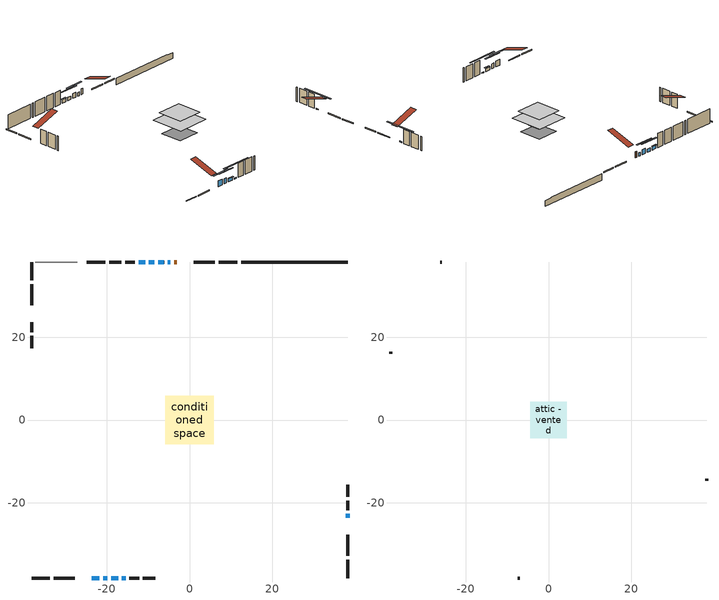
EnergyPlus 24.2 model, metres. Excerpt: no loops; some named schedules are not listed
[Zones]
conditioned space
 floor othersidecoefficients (Floor1 construction): -2.15,-2.15 -2.15,2.15 2.15,2.15 2.15,-2.15 z0.23
 floor adiabatic (AdiabaticFloorConstruction): -5.82,-5.82 -5.82,5.82 5.82,5.82 5.82,-5.82 z2.67
 floor foundation (Slab1 construction): -3.86,-3.86 -3.86,3.86 3.86,3.86 3.86,-3.86 z-2.03
 wall outside (RimJoist1 construction): 11.55,38.23 7.09,38.23 / -38.23,-38.23 -33.78,-38.23 / -38.23,38.23 -38.23,33.78 / 38.23,-38.23 38.23,-33.78 z0.23:0.53
 wall outside (RimJoist2 construction): 6.16,38.23 1.07,38.23 / -32.85,-38.23 -27.76,-38.23 / -38.23,32.85 -38.23,27.76 / 38.23,-32.85 38.23,-27.76 z0.23:0.53
 wall outside (AdiabaticWallConstruction 1): -3.08,38.23 -3.7,38.23 z0.23:2.26
 wall outside (AdiabaticWallConstruction): -4.63,38.23 -5.24,38.23 z0.23:1.45; -6.17,38.23 -7.54,38.23 / -20.92,-38.23 -19.87,-38.23 z0.23:1.93; -23.61,-38.23 -21.85,-38.23 z0.23:2.24; -8.47,38.23 -9.82,38.23 / -10.75,38.23 -12.31,38.23 z0.23:1.4; -18.94,-38.23 -17.26,-38.23 z0.23:1.3; 38.23,-23.61 38.23,-22.74 / -16.34,-38.23 -15.47,-38.23 z0.23:0.55
 wall outside (Wall1 construction): -13.24,38.23 -15.57,38.23 / -14.54,-38.23 -12.22,-38.23 / -38.23,23.61 -38.23,21.28 / 38.23,-21.81 38.23,-19.49 z0.23:5.11
 wall outside (Wall2 construction): -16.5,38.23 -19.44,38.23 / -11.29,-38.23 -8.35,-38.23 / -38.23,20.35 -38.23,17.41 / 38.23,-18.56 38.23,-15.62 z0.23:5.11
 wall foundation (FoundationWall1 construction): 12.48,38.23,-2.03 12.48,38.23,0.23 35.66,38.23,0.23 35.66,38.23,0.02 38.23,38.23,0.02 38.23,38.23,-2.03
 wall othersidecoefficients (Wall3 construction): -20.37,38.23 -24.86,38.23 z0.23:5.11
 wall adiabatic (Wall5 construction): -27.17,38.23 -37.3,38.23 z0.23:5.11
 window (WindowConstruction 6): -4.63,38.23 -5.24,38.23 z0.23:1.45
 window (WindowConstruction): -6.17,38.23 -7.54,38.23 z0.23:1.93
 window (WindowConstruction 1): -23.61,-38.23 -21.85,-38.23 z0.23:2.24
 window (WindowConstruction 2): -20.92,-38.23 -19.87,-38.23 z0.23:1.93
 window (WindowConstruction 3): -8.47,38.23 -9.82,38.23 z0.23:1.4
 window (WindowConstruction 4): -10.75,38.23 -12.31,38.23 z0.23:1.4
 window (WindowConstruction 5): -18.94,-38.23 -17.26,-38.23 z0.23:1.3
 window (WindowConstruction 7): 38.23,-23.61 38.23,-22.74 z0.23:0.55
 window (WindowConstruction 8): -16.33,-38.23 -15.47,-38.23 z0.23:0.55
 door (Door): -3.08,38.23 -3.7,38.23 z0.23:2.26
 ceiling adiabatic (AdiabaticFloorConstruction): 5.82,-5.82 5.82,5.82 -5.82,5.82 -5.82,-5.82 z2.67
attic - vented
 floor to conditioned space (Floor2 construction Reversed): -4.47,-4.47 -4.47,4.47 4.47,4.47 4.47,-4.47 z5.11
 wall outside (Wall4 construction): -25.79,38.23 -26.24,38.23 / -7.42,-38.23 -6.97,-38.23 / -38.23,16.48 -38.23,16.03 / 38.23,-14.69 38.23,-14.24 z0.23:5.11
 roof outside (Roof1 construction): -2.15,38.23,5.11 -2.15,29.52,8.01 0.15,29.52,8.01 0.15,38.23,5.11; -24.53,-38.23,5.11 -24.53,-29.52,8.01 -26.83,-29.52,8.01 -26.83,-38.23,5.11; -38.23,24.53,5.11 -29.52,24.53,8.01 -29.52,26.83,8.01 -38.23,26.83,5.11; 38.23,-24.53,5.11 29.52,-24.53,8.01 29.52,-26.83,8.01 38.23,-26.83,5.11
shading: -10.18,38.23 -3.53,38.23 -3.53,38.64 -10.18,38.64 z4.57; -19.21,-38.23 -26.25,-38.23 -26.25,-38.64 -19.21,-38.64 z4.88; -17.23,-38.23 -23.56,-38.23 -23.56,-38.64 -17.23,-38.64 z4.57; -12.46,38.23 -5.83,38.23 -5.83,38.64 -12.46,38.64 z4.04; -12.51,38.23 -10.55,38.23 -10.55,38.64 -12.51,38.64 z1.6; -17.06,-38.23 -19.14,-38.23 -19.14,-38.64 -17.06,-38.64 z1.5; 38.23,-17.66 38.23,-28.69 38.64,-28.69 38.64,-17.66 z5.63; -10.39,-38.23 -21.42,-38.23 -21.42,-38.64 -10.39,-38.64 z5.63
[Building]
Building 1: Terrain=Suburbs
[Site:Location]
Montreal Intl AP_QC: Latitude {deg}=45.47; Longitude {deg}=-73.74; Time Zone {hr}=-5; Elevation {m}=36; Keep Site Location Information=Yes
[Site:GroundTemperature:Shallow]
2.07863, -0.316383, -0.508184, 0.628371, 5.19101, 9.73239, 13.6695, 16.1636, 16.3755, 14.347, 10.5102, 6.10817
[Site:WaterMainsTemperature]
Calculation Method=Schedule; Temperature Schedule=mains temperature schedule
[Material] Roughness=Rough; Thermal Absorptance=0.9
Name | Thickness {m} | Conductivity {W/m-K} | Density {kg/m3} | Specific Heat {J/kg-K} | Solar Absorptance | Visible Absorptance
asphalt or fiberglass shingles | 0.00635 | 0.162714 | 1121.4 | 1465.45 | 0.4 | 0.4
ceiling loosefill ins | 0.0846667 | 0.0480833 | 16.02 | 1046.75 | 0.7 | 0.7
ceiling stud and cavity | 0.1397 | 0.093558 | 65.682 | 1177.47 | 0.7 | 0.7
concrete 4.0 in. | 0.1016 | 1.803125 | 2242.8 | 837.4 | 0.7 | 0.7
concrete 8.0 in. | 0.2032 | 1.803125 | 2242.8 | 837.4 | 0.7 | 0.7
door material | 0.04445 | 0.053851 | 512.64 | 1214.23 | 0.7 | 0.7
exterior vertical ins | 0.020132 | 0.029427 | 32.04 | 1214.23 | 0.7 | 0.7
floor covering | 0.0127 | 0.0433444 | 54.468 | 1339.84 | 0.6 | 0.6
floor rigid ins; rim joist rigid ins; wall rigid ins | 0.051816 | 0.029427 | 32.04 | 1214.23 | 0.7 | 0.7
floor rigid ins 1; wall rigid ins 2 | 0.512978 | 0.029427 | 32.04 | 1214.23 | 0.7 | 0.7
floor stud and cavity | 0.1397 | 0.518896 | 92.3553 | 1139.71 | 0.7 | 0.7
floor stud and cavity 1 | 0.1397 | 1.75129 | 37.0049 | 1207.88 | 0.7 | 0.7
furniture material conditioned space 1 | 0.1524 | 0.115458 | 640.8 | 1214.23 | 0.6 | 0.6
gypsum board | 0.0127 | 0.160291 | 801 | 837.4 | 0.6 | 0.6
gypsum board 1 | 0.0127 | 0.160291 | 801 | 837.4 | 0.7 | 0.7
osb sheathing 0.5 in. | 0.0127 | 0.115458 | 512.64 | 1214.23 | 0.7 | 0.7
osb sheathing 0.75 in. | 0.01905 | 0.115458 | 512.64 | 1214.23 | 0.7 | 0.7
osb sheathing 2.0 in. | 0.0508 | 0.115458 | 512.64 | 1214.23 | 0.7 | 0.7
rim joist stud and cavity | 0.0508 | 0.0406579 | 125.044 | 1163.47 | 0.6 | 0.6
rim joist stud and cavity 1 | 0.0508 | 0.0292721 | 125.044 | 1163.47 | 0.6 | 0.6
wall rigid ins 1 | 0.051816 | 0.029427 | 32.04 | 1214.23 | 0.4 | 0.4
wall stud and cavity | 0.1397 | 0.201882 | 139.0536 | 1170.24 | 0.7 | 0.7
wall stud and cavity 1 | 0.1397 | 0.199346 | 139.0536 | 1170.24 | 0.7 | 0.7
wall stud and cavity 2 | 0.1397 | 0.160105 | 139.0536 | 1170.24 | 0.7 | 0.7
wall stud and cavity 3 | 0.0889 | 6.9971 | 50.32683 | 1063.81 | 0.6 | 0.6
wall stud and cavity 4 | 0.1397 | 0.161737 | 139.0536 | 1170.24 | 0.7 | 0.7
wall stud and cavity 5 | 0.0889 | 0.380278 | 52.3479 | 1209.89 | 0.7 | 0.7
wall stud and cavity 6 | 0.0889 | 0.391764 | 83.0341 | 1211.67 | 0.7 | 0.7
wood siding | 0.0254 | 0.102417 | 544.68 | 1172.36 | 0.4 | 0.4
wood siding 1 | 0.00254 | 0.102417 | 544.68 | 1172.36 | 0.4 | 0.4
wood siding 2; wood siding 3; wood siding 4 | 0.0254 | 0.102417 | 544.68 | 1172.36 | 0.7 | 0.7
[WindowMaterial:SimpleGlazingSystem]
Name | U-Factor {W/m2-K} | Solar Heat Gain Coefficient
WindowMaterial | 3.04568 | 0.63
WindowMaterial 1 | 3.10076 | 0.59
WindowMaterial 2 | 3.05533 | 0.61
WindowMaterial 3 | 3.05704 | 0.61
WindowMaterial 4 | 3.05363 | 0.61
WindowMaterial 5 | 3.13653 | 0.62
WindowMaterial 6 | 3.05817 | 0.52
[Construction]
AdiabaticFloorConstruction: floor stud and cavity 1, floor rigid ins 1, osb sheathing 0.75 in., floor covering
AdiabaticWallConstruction: wood siding 3, wall rigid ins 2, wall stud and cavity 5, gypsum board
AdiabaticWallConstruction 1: wood siding 4, wall rigid ins 2, wall stud and cavity 5, gypsum board
Door: door material
Floor1 construction: floor stud and cavity, floor rigid ins, osb sheathing 0.75 in., floor covering
Floor2 construction Reversed: gypsum board, ceiling stud and cavity, ceiling loosefill ins
FoundationWall1 construction: concrete 8.0 in., gypsum board 1
furniture construction conditioned space 1: furniture material conditioned space 1
PartitionWallConstruction: gypsum board, wall stud and cavity 6, gypsum board
RimJoist1 construction: wood siding 2, rim joist rigid ins, osb sheathing 2.0 in., rim joist stud and cavity
RimJoist2 construction: wood siding 2, osb sheathing 2.0 in., rim joist stud and cavity 1
Roof1 construction: asphalt or fiberglass shingles
Slab1 construction: concrete 4.0 in.
Wall1 construction: wood siding, wall rigid ins, osb sheathing 0.5 in., wall stud and cavity, gypsum board
Wall2 construction: wood siding, wall rigid ins, osb sheathing 0.5 in., wall stud and cavity 1, gypsum board
Wall3 construction: wall rigid ins 1, osb sheathing 0.5 in., wall stud and cavity 2, gypsum board
Wall4 construction: wood siding 1, wall stud and cavity 3
Wall5 construction: wall rigid ins 1, osb sheathing 0.5 in., wall stud and cavity 4, gypsum board
WindowConstruction: WindowMaterial
WindowConstruction 1: WindowMaterial 1
WindowConstruction 2; WindowConstruction 5: WindowMaterial 2
WindowConstruction 3: WindowMaterial 3
WindowConstruction 4: WindowMaterial 4
WindowConstruction 6: WindowMaterial 5
WindowConstruction 7; WindowConstruction 8: WindowMaterial 6
[Zone] Multiplier=1; Part of Total Floor Area=Yes
Name | Volume {m3}
attic - vented | 37.7053
conditioned space | 508.6
[Space]
Name | Zone | Volume {m3}
attic - vented 1 | attic - vented | 37.7053
conditioned space 1 | conditioned space | 508.6
[ZoneInfiltration:EffectiveLeakageArea]
infil attic - vented 1: Zone or Space=attic - vented 1; Schedule=Always On Discrete; Effective Air Leakage Area {cm2}=3199.6; Stack Coefficient=0.000541045; Wind Coefficient=1.57158e-05
[ZoneMixing]
whole house fan mix: Zone or Space=attic - vented; Schedule=Always On Continuous; Design Flow Rate Calculation Method=Flow/Zone; Design Flow Rate {m3/s}=0; Source Zone or Space=conditioned space
[SurfaceProperty:OtherSideCoefficients]
other non-freezing space: Combined Convective/Radiative Film Coefficient {W/m2-K}=8.35; Constant Temperature Coefficient=1; External Dry-Bulb Temperature Coefficient=0; Ground Temperature Coefficient=0; Wind Speed Coefficient=0; Zone Air Temperature Coefficient=0; Constant Temperature Schedule=other non-freezing space; Previous Other Side Temperature Coefficient=0
[SurfaceProperty:ExposedFoundationPerimeter]
Slab1: Exposed Perimeter Calculation Method=TotalExposedPerimeter; Total Exposed Perimeter {m}=25.756
[InternalMass] Zone or ZoneList=conditioned space; Space or SpaceList=conditioned space 1
Name | Construction | Surface Area {m2}
furniture mass conditioned space 1 | furniture construction conditioned space 1 | 85.44
partition wall mass | PartitionWallConstruction | 213.6
[Lights]
interior lighting: Zone or ZoneList or Space or SpaceList=conditioned space 1; Schedule=interior lighting schedule; Design Level Calculation Method=LightingLevel; Lighting Level {W}=343.2; Return Air Fraction=0; Fraction Radiant=0.6; Fraction Visible=0.2; Fraction Replaceable=1
[People]
occupants: Zone or ZoneList or Space or SpaceList=conditioned space 1; Number of People Schedule=occupants schedule; Number of People Calculation Method=People; Number of People=3; Fraction Radiant=0.314171; Sensible Heat Fraction=0.56303; Activity Level Schedule=occupants activity schedule; Carbon Dioxide Generation Rate {m3/s-W}=0; Enable ASHRAE 55 Comfort Warnings=No; Mean Radiant Temperature Calculation Type=EnclosureAveraged
[ElectricEquipment] Zone or ZoneList or Space or SpaceList=conditioned space 1; Design Level Calculation Method=EquipmentLevel
Name | Schedule | Design Level {W} | Fraction Latent | Fraction Radiant | Fraction Lost
clothes dryer | clothes dryer schedule | 140.772 | 0.015 | 0.081 | 0.85
clothes washer | clothes washer schedule | 32.1985 | 0.03 | 0.162 | 0.7
cooking range | cooking range schedule | 208.969 | 0.08 | 0.432 | 0.2
dishwasher | dishwasher schedule | 66.8632 | 0.3 | 0.18 | 0.4
fridge | fridge schedule | 72.9452 | 0 | 0.6 | 0
mech vent bath fan 0 | mech vent bath fan 0 schedule | 50.2 | 0 | 0 | 1
mech vent bath fan 1 | mech vent bath fan 1 schedule | 50.2 | 0 | 0 | 1
mech vent house fan | mech vent house fan schedule | 0.95 | 0 | 0 | 1
mech vent house fan cfis | mech vent house fan cfis schedule | 0 | 0 | 0 | 0
mech vent range fan 0 | mech vent range fan 0 schedule | 57 | 0 | 0 | 1
misc plug loads | misc plug loads schedule | 494.7 | 0.045 | 0.513 | 0.1
whole house fan | Always On Discrete | 0 | 0 | 0 | 1
[OtherEquipment] Zone or ZoneList or Space or SpaceList=conditioned space 1; Design Level Calculation Method=EquipmentLevel
Name | Fuel Type | Schedule | Design Level {W} | Fraction Latent | Fraction Radiant | Fraction Lost
clothes dryer 1 | Electricity | clothes dryer schedule | 0 | 0.015 | 0.081 | 0.85
cooking range 1 | Electricity | cooking range schedule | 0 | 0.08 | 0.432 | 0.2
general water use latent | None | general water use schedule | 59.3978 | 1 | 0 | 0
general water use sensible | None | general water use schedule | -58.539 | 0 | 0.6 | 0
mech vent house fan latent load | None | Always On Discrete | 0 | 1 | 0 | 0
mech vent house fan sensible load | None | Always On Discrete | 0 | 0 | 0 | 0
water heater energy adjustment1 | Electricity | Always On Discrete | 0.01 | 0 | 0 | 1
[ZoneInfiltration:DesignFlowRate] Zone or ZoneList or Space or SpaceList=conditioned space 1; Schedule=Always On Discrete; Design Flow Rate Calculation Method=Flow/Zone; Design Flow Rate {m3/s}=0
infil flow; natural vent flow; whole house fan flow
[Foundation:Kiva]
Foundation Kiva 1: Initial Indoor Air Temperature {C}=18; Wall Height Above Grade {m}=0.230002; Wall Depth Below Slab {m}=0.2032; Custom Block Material Name 1=exterior vertical ins; Custom Block Depth 1 {m}=2.26; Custom Block X Position 1 {m}=0.2159; Custom Block Z Position 1 {m}=0
[Foundation:Kiva:Settings]
Soil Conductivity {W/m-K}=0.849921; Soil Density {kg/m3}=1842.3; Soil Specific Heat {J/kg-K}=418.7; Ground Solar Absorptivity=0.9; Ground Thermal Absorptivity=0.9; Ground Surface Roughness {m}=0.03; Far-Field Width {m}=40; Deep-Ground Boundary Condition=ZeroFlux; Deep-Ground Depth {m}=40; Minimum Cell Dimension {m}=0.2; Maximum Cell Growth Coefficient=3; Simulation Timestep=Timestep
[Exterior:Lights]
exterior lighting: Schedule=exterior lighting schedule; Design Level {W}=75.6
[Schedule:Constant]
Name | Hourly Value
Always On Continuous; mech vent house fan schedule; mech vent house fan cfis schedule; Always On Discrete | 1
other non-freezing space; fridge schedule | 0
occupants activity schedule | 117.228
[Schedule:Week:Daily]
interior lighting schedule Week Rule - Jan1-Jan27: interior lighting schedule day, interior lighting schedule day, interior lighting schedule day, interior lighting schedule day, interior lighting schedule day, interior lighting schedule day, interior lighting schedule day, interior lighting schedule default day, interior lighting schedule default day, interior lighting schedule default day, interior lighting schedule default day, interior lighting schedule default day
interior lighting schedule Week Rule - Jan28-Feb3: interior lighting schedule day, interior lighting schedule day, interior lighting schedule day, interior lighting schedule day, interior lighting schedule day 1, interior lighting schedule day 1, interior lighting schedule day 1, interior lighting schedule default day, interior lighting schedule default day, interior lighting schedule default day, interior lighting schedule default day, interior lighting schedule default day
interior lighting schedule Week Rule - Feb4-Feb24: interior lighting schedule day 1, interior lighting schedule day 1, interior lighting schedule day 1, interior lighting schedule day 1, interior lighting schedule day 1, interior lighting schedule day 1, interior lighting schedule day 1, interior lighting schedule default day, interior lighting schedule default day, interior lighting schedule default day, interior lighting schedule default day, interior lighting schedule default day
interior lighting schedule Week Rule - Feb25-Mar3: interior lighting schedule day 1, interior lighting schedule day 1, interior lighting schedule day 1, interior lighting schedule day 1, interior lighting schedule day 2, interior lighting schedule day 2, interior lighting schedule day 2, interior lighting schedule default day, interior lighting schedule default day, interior lighting schedule default day, interior lighting schedule default day, interior lighting schedule default day
interior lighting schedule Week Rule - Mar4-Mar31: interior lighting schedule day 2, interior lighting schedule day 2, interior lighting schedule day 2, interior lighting schedule day 2, interior lighting schedule day 2, interior lighting schedule day 2, interior lighting schedule day 2, interior lighting schedule default day, interior lighting schedule default day, interior lighting schedule default day, interior lighting schedule default day, interior lighting schedule default day
interior lighting schedule Week Rule - Apr1-Apr28: interior lighting schedule day 3, interior lighting schedule day 3, interior lighting schedule day 3, interior lighting schedule day 3, interior lighting schedule day 3, interior lighting schedule day 3, interior lighting schedule day 3, interior lighting schedule default day, interior lighting schedule default day, interior lighting schedule default day, interior lighting schedule default day, interior lighting schedule default day
interior lighting schedule Week Rule - Apr29-May5: interior lighting schedule day 3, interior lighting schedule day 3, interior lighting schedule day 4, interior lighting schedule day 4, interior lighting schedule day 4, interior lighting schedule day 4, interior lighting schedule day 4, interior lighting schedule default day, interior lighting schedule default day, interior lighting schedule default day, interior lighting schedule default day, interior lighting schedule default day
interior lighting schedule Week Rule - May6-May26: interior lighting schedule day 4, interior lighting schedule day 4, interior lighting schedule day 4, interior lighting schedule day 4, interior lighting schedule day 4, interior lighting schedule day 4, interior lighting schedule day 4, interior lighting schedule default day, interior lighting schedule default day, interior lighting schedule default day, interior lighting schedule default day, interior lighting schedule default day
interior lighting schedule Week Rule - May27-Jun2: interior lighting schedule day 4, interior lighting schedule day 4, interior lighting schedule day 4, interior lighting schedule day 4, interior lighting schedule day 4, interior lighting schedule day 5, interior lighting schedule day 5, interior lighting schedule default day, interior lighting schedule default day, interior lighting schedule default day, interior lighting schedule default day, interior lighting schedule default day
interior lighting schedule Week Rule - Jun3-Jun30: interior lighting schedule day 5, interior lighting schedule day 5, interior lighting schedule day 5, interior lighting schedule day 5, interior lighting schedule day 5, interior lighting schedule day 5, interior lighting schedule day 5, interior lighting schedule default day, interior lighting schedule default day, interior lighting schedule default day, interior lighting schedule default day, interior lighting schedule default day
interior lighting schedule Week Rule - Jul1-Jul28: interior lighting schedule day 6, interior lighting schedule day 6, interior lighting schedule day 6, interior lighting schedule day 6, interior lighting schedule day 6, interior lighting schedule day 6, interior lighting schedule day 6, interior lighting schedule default day, interior lighting schedule default day, interior lighting schedule default day, interior lighting schedule default day, interior lighting schedule default day
interior lighting schedule Week Rule - Jul29-Aug4: interior lighting schedule day 6, interior lighting schedule day 6, interior lighting schedule day 6, interior lighting schedule day 7, interior lighting schedule day 7, interior lighting schedule day 7, interior lighting schedule day 7, interior lighting schedule default day, interior lighting schedule default day, interior lighting schedule default day, interior lighting schedule default day, interior lighting schedule default day
interior lighting schedule Week Rule - Aug5-Aug25: interior lighting schedule day 7, interior lighting schedule day 7, interior lighting schedule day 7, interior lighting schedule day 7, interior lighting schedule day 7, interior lighting schedule day 7, interior lighting schedule day 7, interior lighting schedule default day, interior lighting schedule default day, interior lighting schedule default day, interior lighting schedule default day, interior lighting schedule default day
interior lighting schedule Week Rule - Aug26-Sep1: interior lighting schedule day 7, interior lighting schedule day 7, interior lighting schedule day 7, interior lighting schedule day 7, interior lighting schedule day 7, interior lighting schedule day 7, interior lighting schedule day 8, interior lighting schedule default day, interior lighting schedule default day, interior lighting schedule default day, interior lighting schedule default day, interior lighting schedule default day
interior lighting schedule Week Rule - Sep2-Sep29: interior lighting schedule day 8, interior lighting schedule day 8, interior lighting schedule day 8, interior lighting schedule day 8, interior lighting schedule day 8, interior lighting schedule day 8, interior lighting schedule day 8, interior lighting schedule default day, interior lighting schedule default day, interior lighting schedule default day, interior lighting schedule default day, interior lighting schedule default day
interior lighting schedule Week Rule - Sep30-Oct6: interior lighting schedule day 8, interior lighting schedule day 9, interior lighting schedule day 9, interior lighting schedule day 9, interior lighting schedule day 9, interior lighting schedule day 9, interior lighting schedule day 9, interior lighting schedule default day, interior lighting schedule default day, interior lighting schedule default day, interior lighting schedule default day, interior lighting schedule default day
interior lighting schedule Week Rule - Oct7-Oct27: interior lighting schedule day 9, interior lighting schedule day 9, interior lighting schedule day 9, interior lighting schedule day 9, interior lighting schedule day 9, interior lighting schedule day 9, interior lighting schedule day 9, interior lighting schedule default day, interior lighting schedule default day, interior lighting schedule default day, interior lighting schedule default day, interior lighting schedule default day
interior lighting schedule Week Rule - Oct28-Nov3: interior lighting schedule day 9, interior lighting schedule day 9, interior lighting schedule day 9, interior lighting schedule day 9, interior lighting schedule day 10, interior lighting schedule day 10, interior lighting schedule day 10, interior lighting schedule default day, interior lighting schedule default day, interior lighting schedule default day, interior lighting schedule default day, interior lighting schedule default day
interior lighting schedule Week Rule - Nov4-Nov24: interior lighting schedule day 10, interior lighting schedule day 10, interior lighting schedule day 10, interior lighting schedule day 10, interior lighting schedule day 10, interior lighting schedule day 10, interior lighting schedule day 10, interior lighting schedule default day, interior lighting schedule default day, interior lighting schedule default day, interior lighting schedule default day, interior lighting schedule default day
interior lighting schedule Week Rule - Nov25-Dec1: interior lighting schedule day 10, interior lighting schedule day 10, interior lighting schedule day 10, interior lighting schedule day 10, interior lighting schedule day 10, interior lighting schedule day 10, interior lighting schedule day 11, interior lighting schedule default day, interior lighting schedule default day, interior lighting schedule default day, interior lighting schedule default day, interior lighting schedule default day
interior lighting schedule Week Rule - Dec2-Dec31: interior lighting schedule day 11, interior lighting schedule day 11, interior lighting schedule day 11, interior lighting schedule day 11, interior lighting schedule day 11, interior lighting schedule day 11, interior lighting schedule day 11, interior lighting schedule default day, interior lighting schedule default day, interior lighting schedule default day, interior lighting schedule default day, interior lighting schedule default day
occupants schedule Week Rule - Jan1-Dec31: occupants schedule day, occupants schedule day, occupants schedule day, occupants schedule day, occupants schedule day, occupants schedule day, occupants schedule day, occupants schedule default day, occupants schedule default day, occupants schedule default day, occupants schedule default day, occupants schedule default day
clothes dryer schedule Week Rule - Jan1-Dec31: clothes dryer schedule day, clothes dryer schedule day, clothes dryer schedule day, clothes dryer schedule day, clothes dryer schedule day, clothes dryer schedule day, clothes dryer schedule day, clothes dryer schedule default day, clothes dryer schedule default day, clothes dryer schedule default day, clothes dryer schedule default day, clothes dryer schedule default day
clothes washer schedule Week Rule - Jan1-Dec31: clothes washer schedule day, clothes washer schedule day, clothes washer schedule day, clothes washer schedule day, clothes washer schedule day, clothes washer schedule day, clothes washer schedule day, clothes washer schedule default day, clothes washer schedule default day, clothes washer schedule default day, clothes washer schedule default day, clothes washer schedule default day
cooking range schedule Week Rule - Jan1-Dec31: cooking range schedule day, cooking range schedule day, cooking range schedule day, cooking range schedule day, cooking range schedule day, cooking range schedule day, cooking range schedule day, cooking range schedule default day, cooking range schedule default day, cooking range schedule default day, cooking range schedule default day, cooking range schedule default day
dishwasher schedule Week Rule - Jan1-Dec31: dishwasher schedule day, dishwasher schedule day, dishwasher schedule day, dishwasher schedule day, dishwasher schedule day, dishwasher schedule day, dishwasher schedule day, dishwasher schedule default day, dishwasher schedule default day, dishwasher schedule default day, dishwasher schedule default day, dishwasher schedule default day
mech vent bath fan 0 schedule Week Rule - Jan1-Dec31: mech vent bath fan 0 schedule day, mech vent bath fan 0 schedule day, mech vent bath fan 0 schedule day, mech vent bath fan 0 schedule day, mech vent bath fan 0 schedule day, mech vent bath fan 0 schedule day, mech vent bath fan 0 schedule day, mech vent bath fan 0 schedule default day, mech vent bath fan 0 schedule default day, mech vent bath fan 0 schedule default day, mech vent bath fan 0 schedule default day, mech vent bath fan 0 schedule default day
mech vent bath fan 1 schedule Week Rule - Jan1-Dec31: mech vent bath fan 1 schedule day, mech vent bath fan 1 schedule day, mech vent bath fan 1 schedule day, mech vent bath fan 1 schedule day, mech vent bath fan 1 schedule day, mech vent bath fan 1 schedule day, mech vent bath fan 1 schedule day, mech vent bath fan 1 schedule default day, mech vent bath fan 1 schedule default day, mech vent bath fan 1 schedule default day, mech vent bath fan 1 schedule default day, mech vent bath fan 1 schedule default day
mech vent range fan 0 schedule Week Rule - Jan1-Dec31: mech vent range fan 0 schedule day, mech vent range fan 0 schedule day, mech vent range fan 0 schedule day, mech vent range fan 0 schedule day, mech vent range fan 0 schedule day, mech vent range fan 0 schedule day, mech vent range fan 0 schedule day, mech vent range fan 0 schedule default day, mech vent range fan 0 schedule default day, mech vent range fan 0 schedule default day, mech vent range fan 0 schedule default day, mech vent range fan 0 schedule default day
misc plug loads schedule Week Rule - Jan1-Dec31: misc plug loads schedule day, misc plug loads schedule day, misc plug loads schedule day, misc plug loads schedule day, misc plug loads schedule day, misc plug loads schedule day, misc plug loads schedule day, misc plug loads schedule default day, misc plug loads schedule default day, misc plug loads schedule default day, misc plug loads schedule default day, misc plug loads schedule default day
general water use schedule Week Rule - Jan1-Dec31: general water use schedule day, general water use schedule day, general water use schedule day, general water use schedule day, general water use schedule day, general water use schedule day, general water use schedule day, general water use schedule default day, general water use schedule default day, general water use schedule default day, general water use schedule default day, general water use schedule default day
exterior lighting schedule Week Rule - Jan1-Jan27: exterior lighting schedule day, exterior lighting schedule day, exterior lighting schedule day, exterior lighting schedule day, exterior lighting schedule day, exterior lighting schedule day, exterior lighting schedule day, exterior lighting schedule default day, exterior lighting schedule default day, exterior lighting schedule default day, exterior lighting schedule default day, exterior lighting schedule default day
exterior lighting schedule Week Rule - Jan28-Feb3: exterior lighting schedule day, exterior lighting schedule day, exterior lighting schedule day, exterior lighting schedule day, exterior lighting schedule day 1, exterior lighting schedule day 1, exterior lighting schedule day 1, exterior lighting schedule default day, exterior lighting schedule default day, exterior lighting schedule default day, exterior lighting schedule default day, exterior lighting schedule default day
exterior lighting schedule Week Rule - Feb4-Feb24: exterior lighting schedule day 1, exterior lighting schedule day 1, exterior lighting schedule day 1, exterior lighting schedule day 1, exterior lighting schedule day 1, exterior lighting schedule day 1, exterior lighting schedule day 1, exterior lighting schedule default day, exterior lighting schedule default day, exterior lighting schedule default day, exterior lighting schedule default day, exterior lighting schedule default day
exterior lighting schedule Week Rule - Feb25-Mar3: exterior lighting schedule day 1, exterior lighting schedule day 1, exterior lighting schedule day 1, exterior lighting schedule day 1, exterior lighting schedule day 2, exterior lighting schedule day 2, exterior lighting schedule day 2, exterior lighting schedule default day, exterior lighting schedule default day, exterior lighting schedule default day, exterior lighting schedule default day, exterior lighting schedule default day
exterior lighting schedule Week Rule - Mar4-Mar31: exterior lighting schedule day 2, exterior lighting schedule day 2, exterior lighting schedule day 2, exterior lighting schedule day 2, exterior lighting schedule day 2, exterior lighting schedule day 2, exterior lighting schedule day 2, exterior lighting schedule default day, exterior lighting schedule default day, exterior lighting schedule default day, exterior lighting schedule default day, exterior lighting schedule default day
exterior lighting schedule Week Rule - Apr1-Apr28: exterior lighting schedule day 3, exterior lighting schedule day 3, exterior lighting schedule day 3, exterior lighting schedule day 3, exterior lighting schedule day 3, exterior lighting schedule day 3, exterior lighting schedule day 3, exterior lighting schedule default day, exterior lighting schedule default day, exterior lighting schedule default day, exterior lighting schedule default day, exterior lighting schedule default day
exterior lighting schedule Week Rule - Apr29-May5: exterior lighting schedule day 3, exterior lighting schedule day 3, exterior lighting schedule day 4, exterior lighting schedule day 4, exterior lighting schedule day 4, exterior lighting schedule day 4, exterior lighting schedule day 4, exterior lighting schedule default day, exterior lighting schedule default day, exterior lighting schedule default day, exterior lighting schedule default day, exterior lighting schedule default day
exterior lighting schedule Week Rule - May6-May26: exterior lighting schedule day 4, exterior lighting schedule day 4, exterior lighting schedule day 4, exterior lighting schedule day 4, exterior lighting schedule day 4, exterior lighting schedule day 4, exterior lighting schedule day 4, exterior lighting schedule default day, exterior lighting schedule default day, exterior lighting schedule default day, exterior lighting schedule default day, exterior lighting schedule default day
exterior lighting schedule Week Rule - May27-Jun2: exterior lighting schedule day 4, exterior lighting schedule day 4, exterior lighting schedule day 4, exterior lighting schedule day 4, exterior lighting schedule day 4, exterior lighting schedule day 5, exterior lighting schedule day 5, exterior lighting schedule default day, exterior lighting schedule default day, exterior lighting schedule default day, exterior lighting schedule default day, exterior lighting schedule default day
exterior lighting schedule Week Rule - Jun3-Jun30: exterior lighting schedule day 5, exterior lighting schedule day 5, exterior lighting schedule day 5, exterior lighting schedule day 5, exterior lighting schedule day 5, exterior lighting schedule day 5, exterior lighting schedule day 5, exterior lighting schedule default day, exterior lighting schedule default day, exterior lighting schedule default day, exterior lighting schedule default day, exterior lighting schedule default day
exterior lighting schedule Week Rule - Jul1-Jul28: exterior lighting schedule day 6, exterior lighting schedule day 6, exterior lighting schedule day 6, exterior lighting schedule day 6, exterior lighting schedule day 6, exterior lighting schedule day 6, exterior lighting schedule day 6, exterior lighting schedule default day, exterior lighting schedule default day, exterior lighting schedule default day, exterior lighting schedule default day, exterior lighting schedule default day
exterior lighting schedule Week Rule - Jul29-Aug4: exterior lighting schedule day 6, exterior lighting schedule day 6, exterior lighting schedule day 6, exterior lighting schedule day 7, exterior lighting schedule day 7, exterior lighting schedule day 7, exterior lighting schedule day 7, exterior lighting schedule default day, exterior lighting schedule default day, exterior lighting schedule default day, exterior lighting schedule default day, exterior lighting schedule default day
exterior lighting schedule Week Rule - Aug5-Aug25: exterior lighting schedule day 7, exterior lighting schedule day 7, exterior lighting schedule day 7, exterior lighting schedule day 7, exterior lighting schedule day 7, exterior lighting schedule day 7, exterior lighting schedule day 7, exterior lighting schedule default day, exterior lighting schedule default day, exterior lighting schedule default day, exterior lighting schedule default day, exterior lighting schedule default day
exterior lighting schedule Week Rule - Aug26-Sep1: exterior lighting schedule day 7, exterior lighting schedule day 7, exterior lighting schedule day 7, exterior lighting schedule day 7, exterior lighting schedule day 7, exterior lighting schedule day 7, exterior lighting schedule day 8, exterior lighting schedule default day, exterior lighting schedule default day, exterior lighting schedule default day, exterior lighting schedule default day, exterior lighting schedule default day
[Schedule:Year]
interior lighting schedule: interior lighting schedule Week Rule - Jan1-Jan27, 1, 1, 1, 27, interior lighting schedule Week Rule - Jan28-Feb3, 1, 28, 2, 3, interior lighting schedule Week Rule - Feb4-Feb24, 2, 4, 2, 24, interior lighting schedule Week Rule - Feb25-Mar3, 2, 25, 3, 3, interior lighting schedule Week Rule - Mar4-Mar31, 3, 4, 3, 31, interior lighting schedule Week Rule - Apr1-Apr28, 4, 1, 4, 28, interior lighting schedule Week Rule - Apr29-May5, 4, 29, 5, 5, interior lighting schedule Week Rule - May6-May26, 5, 6, 5, 26, interior lighting schedule Week Rule - May27-Jun2, 5, 27, 6, 2, interior lighting schedule Week Rule - Jun3-Jun30, 6, 3, 6, 30, interior lighting schedule Week Rule - Jul1-Jul28, 7, 1, 7, 28, interior lighting schedule Week Rule - Jul29-Aug4, 7, 29, 8, 4, interior lighting schedule Week Rule - Aug5-Aug25, 8, 5, 8, 25, interior lighting schedule Week Rule - Aug26-Sep1, 8, 26, 9, 1, interior lighting schedule Week Rule - Sep2-Sep29, 9, 2, 9, 29, interior lighting schedule Week Rule - Sep30-Oct6, 9, 30, 10, 6, interior lighting schedule Week Rule - Oct7-Oct27, 10, 7, 10, 27, interior lighting schedule Week Rule - Oct28-Nov3, 10, 28, 11, 3, interior lighting schedule Week Rule - Nov4-Nov24, 11, 4, 11, 24, interior lighting schedule Week Rule - Nov25-Dec1, 11, 25, 12, 1, interior lighting schedule Week Rule - Dec2-Dec31, 12, 2, 12, 31
occupants schedule: occupants schedule Week Rule - Jan1-Dec31, 1, 1, 12, 31
clothes dryer schedule: clothes dryer schedule Week Rule - Jan1-Dec31, 1, 1, 12, 31
clothes washer schedule: clothes washer schedule Week Rule - Jan1-Dec31, 1, 1, 12, 31
cooking range schedule: cooking range schedule Week Rule - Jan1-Dec31, 1, 1, 12, 31
dishwasher schedule: dishwasher schedule Week Rule - Jan1-Dec31, 1, 1, 12, 31
mech vent bath fan 0 schedule: mech vent bath fan 0 schedule Week Rule - Jan1-Dec31, 1, 1, 12, 31
mech vent bath fan 1 schedule: mech vent bath fan 1 schedule Week Rule - Jan1-Dec31, 1, 1, 12, 31
mech vent range fan 0 schedule: mech vent range fan 0 schedule Week Rule - Jan1-Dec31, 1, 1, 12, 31
misc plug loads schedule: misc plug loads schedule Week Rule - Jan1-Dec31, 1, 1, 12, 31
general water use schedule: general water use schedule Week Rule - Jan1-Dec31, 1, 1, 12, 31
exterior lighting schedule: exterior lighting schedule Week Rule - Jan1-Jan27, 1, 1, 1, 27, exterior lighting schedule Week Rule - Jan28-Feb3, 1, 28, 2, 3, exterior lighting schedule Week Rule - Feb4-Feb24, 2, 4, 2, 24, exterior lighting schedule Week Rule - Feb25-Mar3, 2, 25, 3, 3, exterior lighting schedule Week Rule - Mar4-Mar31, 3, 4, 3, 31, exterior lighting schedule Week Rule - Apr1-Apr28, 4, 1, 4, 28, exterior lighting schedule Week Rule - Apr29-May5, 4, 29, 5, 5, exterior lighting schedule Week Rule - May6-May26, 5, 6, 5, 26, exterior lighting schedule Week Rule - May27-Jun2, 5, 27, 6, 2, exterior lighting schedule Week Rule - Jun3-Jun30, 6, 3, 6, 30, exterior lighting schedule Week Rule - Jul1-Jul28, 7, 1, 7, 28, exterior lighting schedule Week Rule - Jul29-Aug4, 7, 29, 8, 4, exterior lighting schedule Week Rule - Aug5-Aug25, 8, 5, 8, 25, exterior lighting schedule Week Rule - Aug26-Sep1, 8, 26, 9, 1, exterior lighting schedule Week Rule - Sep2-Sep29, 9, 2, 9, 29, exterior lighting schedule Week Rule - Sep30-Oct6, 9, 30, 10, 6, exterior lighting schedule Week Rule - Oct7-Oct27, 10, 7, 10, 27, exterior lighting schedule Week Rule - Oct28-Nov3, 10, 28, 11, 3, exterior lighting schedule Week Rule - Nov4-Nov24, 11, 4, 11, 24, exterior lighting schedule Week Rule - Nov25-Dec1, 11, 25, 12, 1, exterior lighting schedule Week Rule - Dec2-Dec31, 12, 2, 12, 31
[Schedule:Compact]
mains temperature schedule: Through: 01/01, For: AllDays, Until: 24:00, 6.56833, Through: 01/02, For: AllDays, Until: 24:00, 6.48722, Through: 01/03, For: AllDays, Until: 24:00, 6.40722, Through: 01/04, For: AllDays, Until: 24:00, 6.32889, Through: 01/05, For: AllDays, Until: 24:00, 6.25167, Through: 01/06, For: AllDays, Until: 24:00, 6.17611, Through: 01/07, For: AllDays, Until: 24:00, 6.10222, Through: 01/08, For: AllDays, Until: 24:00, 6.02944, Through: 01/09, For: AllDays, Until: 24:00, 5.95833, Through: 01/10, For: AllDays, Until: 24:00, 5.88889, Through: 01/11, For: AllDays, Until: 24:00, 5.82056, Through: 01/12, For: AllDays, Until: 24:00, 5.75444, Through: 01/13, For: AllDays, Until: 24:00, 5.68944, Through: 01/14, For: AllDays, Until: 24:00, 5.62611, Through: 01/15, For: AllDays, Until: 24:00, 5.56444, Through: 01/16, For: AllDays, Until: 24:00, 5.50444, Through: 01/17, For: AllDays, Until: 24:00, 5.44611, Through: 01/18, For: AllDays, Until: 24:00, 5.38944, Through: 01/19, For: AllDays, Until: 24:00, 5.33389, Through: 01/20, For: AllDays, Until: 24:00, 5.28111, Through: 01/21, For: AllDays, Until: 24:00, 5.22944, Through: 01/22, For: AllDays, Until: 24:00, 5.17944, Through: 01/23, For: AllDays, Until: 24:00, 5.13111, Through: 01/24, For: AllDays, Until: 24:00, 5.085, Through: 01/25, For: AllDays, Until: 24:00, 5.04056, Through: 01/26, For: AllDays, Until: 24:00, 4.99778, Through: 01/27, For: AllDays, Until: 24:00, 4.95667, Through: 01/28, For: AllDays, Until: 24:00, 4.91778, Through: 01/29, For: AllDays, Until: 24:00, 4.88056, Through: 01/30, For: AllDays, Until: 24:00, 4.845, Through: 01/31, For: AllDays, Until: 24:00, 4.81167, Through: 02/01, For: AllDays, Until: 24:00, 4.77944, Through: 02/02, For: AllDays, Until: 24:00, 4.75, Through: 02/03, For: AllDays, Until: 24:00, 4.72167, Through: 02/04, For: AllDays, Until: 24:00, 4.69611, Through: 02/05, For: AllDays, Until: 24:00, 4.67167, Through: 02/06, For: AllDays, Until: 24:00, 4.64944, Through: 02/07, For: AllDays, Until: 24:00, 4.62889, Through: 02/08, For: AllDays, Until: 24:00, 4.61056, Through: 02/09, For: AllDays, Until: 24:00, 4.59389, Through: 02/10, For: AllDays, Until: 24:00, 4.57944, Through: 02/11, For: AllDays, Until: 24:00, 4.56667, Through: 02/12, For: AllDays, Until: 24:00, 4.55611, Through: 02/13, For: AllDays, Until: 24:00, 4.54722, Through: 02/14, For: AllDays, Until: 24:00, 4.54056, Through: 02/15, For: AllDays, Until: 24:00, 4.53556, Through: 02/16, For: AllDays, Until: 24:00, 4.53278, Through: 02/17, For: AllDays, Until: 24:00, 4.53167, Through: 02/18, For: AllDays, Until: 24:00, 4.53278, Through: 02/19, For: AllDays, Until: 24:00, 4.53556, Through: 02/20, For: AllDays, Until: 24:00, 4.54056, Through: 02/21, For: AllDays, Until: 24:00, 4.54722, Through: 02/22, For: AllDays, Until: 24:00, 4.55611, Through: 02/23, For: AllDays, Until: 24:00, 4.56667, Through: 02/24, For: AllDays, Until: 24:00, 4.57944, Through: 02/25, For: AllDays, Until: 24:00, 4.59389, Through: 02/26, For: AllDays, Until: 24:00, 4.61056, Through: 02/27, For: AllDays, Until: 24:00, 4.62889, Through: 02/28, For: AllDays, Until: 24:00, 4.64889, Through: 03/01, For: AllDays, Until: 24:00, 4.67111, Through: 03/02, For: AllDays, Until: 24:00, 4.69556, Through: 03/03, For: AllDays, Until: 24:00, 4.72167, Through: 03/04, For: AllDays, Until: 24:00, 4.74944, Through: 03/05, For: AllDays, Until: 24:00, 4.77944, Through: 03/06, For: AllDays, Until: 24:00, 4.81111, Through: 03/07, For: AllDays, Until: 24:00, 4.84444, Through: 03/08, For: AllDays, Until: 24:00, 4.88, Through: 03/09, For: AllDays, Until: 24:00, 4.91722, Through: 03/10, For: AllDays, Until: 24:00, 4.95611, Through: 03/11, For: AllDays, Until: 24:00, 4.99722, Through: 03/12, For: AllDays, Until: 24:00, 5.04, Through: 03/13, For: AllDays, Until: 24:00, 5.08444, Through: 03/14, For: AllDays, Until: 24:00, 5.13056, Through: 03/15, For: AllDays, Until: 24:00, 5.17889, Through: 03/16, For: AllDays, Until: 24:00, 5.22833, Through: 03/17, For: AllDays, Until: 24:00, 5.28, Through: 03/18, For: AllDays, Until: 24:00, 5.33333, Through: 03/19, For: AllDays, Until: 24:00, 5.38833, Through: 03/20, For: AllDays, Until: 24:00, 5.445, Through: 03/21, For: AllDays, Until: 24:00, 5.50333, Through: 03/22, For: AllDays, Until: 24:00, 5.56333, Through: 03/23, For: AllDays, Until: 24:00, 5.625, Through: 03/24, For: AllDays, Until: 24:00, 5.68833, Through: 03/25, For: AllDays, Until: 24:00, 5.75333, Through: 03/26, For: AllDays, Until: 24:00, 5.81944, Through: 03/27, For: AllDays, Until: 24:00, 5.88778, Through: 03/28, For: AllDays, Until: 24:00, 5.95722, Through: 03/29, For: AllDays, Until: 24:00, 6.02833, Through: 03/30, For: AllDays, Until: 24:00, 6.10111, Through: 03/31, For: AllDays, Until: 24:00, 6.175, Through: 04/01, For: AllDays, Until: 24:00, 6.25056, Through: 04/02, For: AllDays, Until: 24:00, 6.32778, Through: 04/03, For: AllDays, Until: 24:00, 6.40611, Through: 04/04, For: AllDays, Until: 24:00, 6.48556, Through: 04/05, For: AllDays, Until: 24:00, 6.56722, Through: 04/06, For: AllDays, Until: 24:00, 6.64944, Through: 04/07, For: AllDays, Until: 24:00, 6.73333, Through: 04/08, For: AllDays, Until: 24:00, 6.81833, Through: 04/09, For: AllDays, Until: 24:00, 6.905, Through: 04/10, For: AllDays, Until: 24:00, 6.99278, Through: 04/11, For: AllDays, Until: 24:00, 7.08111, Through: 04/12, For: AllDays, Until: 24:00, 7.17167, Through: 04/13, For: AllDays, Until: 24:00, 7.26278, Through: 04/14, For: AllDays, Until: 24:00, 7.355, Through: 04/15, For: AllDays, Until: 24:00, 7.44833, Through: 04/16, For: AllDays, Until: 24:00, 7.54278, Through: 04/17, For: AllDays, Until: 24:00, 7.63889, Through: 04/18, For: AllDays, Until: 24:00, 7.735, Through: 04/19, For: AllDays, Until: 24:00, 7.83278, Through: 04/20, For: AllDays, Until: 24:00, 7.93167, Through: 04/21, For: AllDays, Until: 24:00, 8.03111, Through: 04/22, For: AllDays, Until: 24:00, 8.13167, Through: 04/23, For: AllDays, Until: 24:00, 8.23278, Through: 04/24, For: AllDays, Until: 24:00, 8.335, Through: 04/25, For: AllDays, Until: 24:00, 8.43778, Through: 04/26, For: AllDays, Until: 24:00, 8.54167, Through: 04/27, For: AllDays, Until: 24:00, 8.64611, Through: 04/28, For: AllDays, Until: 24:00, 8.75167, Through: 04/29, For: AllDays, Until: 24:00, 8.85778, Through: 04/30, For: AllDays, Until: 24:00, 8.96444, Through: 05/01, For: AllDays, Until: 24:00, 9.07167, Through: 05/02, For: AllDays, Until: 24:00, 9.17944, Through: 05/03, For: AllDays, Until: 24:00, 9.28778, Through: 05/04, For: AllDays, Until: 24:00, 9.39667, Through: 05/05, For: AllDays, Until: 24:00, 9.50667, Through: 05/06, For: AllDays, Until: 24:00, 9.61667, Through: 05/07, For: AllDays, Until: 24:00, 9.72667, Through: 05/08, For: AllDays, Until: 24:00, 9.83778, Through: 05/09, For: AllDays, Until: 24:00, 9.94889, Through: 05/10, For: AllDays, Until: 24:00, 10.0606, Through: 05/11, For: AllDays, Until: 24:00, 10.1722, Through: 05/12, For: AllDays, Until: 24:00, 10.2844, Through: 05/13, For: AllDays, Until: 24:00, 10.3967, Through: 05/14, For: AllDays, Until: 24:00, 10.5094, Through: 05/15, For: AllDays, Until: 24:00, 10.6222, Through: 05/16, For: AllDays, Until: 24:00, 10.735, Through: 05/17, For: AllDays, Until: 24:00, 10.8478, Through: 05/18, For: AllDays, Until: 24:00, 10.9611, Through: 05/19, For: AllDays, Until: 24:00, 11.0744, Through: 05/20, For: AllDays, Until: 24:00, 11.1872, Through: 05/21, For: AllDays, Until: 24:00, 11.3006, Through: 05/22, For: AllDays, Until: 24:00, 11.4133, Through: 05/23, For: AllDays, Until: 24:00, 11.5267, Through: 05/24, For: AllDays, Until: 24:00, 11.6394, Through: 05/25, For: AllDays, Until: 24:00, 11.7522, Through: 05/26, For: AllDays, Until: 24:00, 11.8644, Through: 05/27, For: AllDays, Until: 24:00, 11.9767, Through: 05/28, For: AllDays, Until: 24:00, 12.0889, Through: 05/29, For: AllDays, Until: 24:00, 12.2006, Through: 05/30, For: AllDays, Until: 24:00, 12.3122, Through: 05/31, For: AllDays, Until: 24:00, 12.4228, Through: 06/01, For: AllDays, Until: 24:00, 12.5339, Through: 06/02, For: AllDays, Until: 24:00, 12.6439, Through: 06/03, For: AllDays, Until: 24:00, 12.7539, Through: 06/04, For: AllDays, Until: 24:00, 12.8628, Through: 06/05, For: AllDays, Until: 24:00, 12.9717, Through: 06/06, For: AllDays, Until: 24:00, 13.08, Through: 06/07, For: AllDays, Until: 24:00, 13.1878, Through: 06/08, For: AllDays, Until: 24:00, 13.2944, Through: 06/09, For: AllDays, Until: 24:00, 13.4011, Through: 06/10, For: AllDays, Until: 24:00, 13.5067, Through: 06/11, For: AllDays, Until: 24:00, 13.6117, Through: 06/12, For: AllDays, Until: 24:00, 13.7156, Through: 06/13, For: AllDays, Until: 24:00, 13.8194, Through: 06/14, For: AllDays, Until: 24:00, 13.9222, Through: 06/15, For: AllDays, Until: 24:00, 14.0239, Through: 06/16, For: AllDays, Until: 24:00, 14.125, Through: 06/17, For: AllDays, Until: 24:00, 14.225, Through: 06/18, For: AllDays, Until: 24:00, 14.3239, Through: 06/19, For: AllDays, Until: 24:00, 14.4222, Through: 06/20, For: AllDays, Until: 24:00, 14.5194, Through: 06/21, For: AllDays, Until: 24:00, 14.6156, Through: 06/22, For: AllDays, Until: 24:00, 14.7106, Through: 06/23, For: AllDays, Until: 24:00, 14.805, Through: 06/24, For: AllDays, Until: 24:00, 14.8978, Through: 06/25, For: AllDays, Until: 24:00, 14.9894, Through: 06/26, For: AllDays, Until: 24:00, 15.0806, Through: 06/27, For: AllDays, Until: 24:00, 15.17, Through: 06/28, For: AllDays, Until: 24:00, 15.2583, Through: 06/29, For: AllDays, Until: 24:00, 15.3456, Through: 06/30, For: AllDays, Until: 24:00, 15.4311, Through: 07/01, For: AllDays, Until: 24:00, 15.5161, Through: 07/02, For: AllDays, Until: 24:00, 15.5989, Through: 07/03, For: AllDays, Until: 24:00, 15.6811, Through: 07/04, For: AllDays, Until: 24:00, 15.7617, Through: 07/05, For: AllDays, Until: 24:00, 15.8411, Through: 07/06, For: AllDays, Until: 24:00, 15.9189, Through: 07/07, For: AllDays, Until: 24:00, 15.995, Through: 07/08, For: AllDays, Until: 24:00, 16.07, Through: 07/09, For: AllDays, Until: 24:00, 16.1433, Through: 07/10, For: AllDays, Until: 24:00, 16.2156, Through: 07/11, For: AllDays, Until: 24:00, 16.2861, Through: 07/12, For: AllDays, Until: 24:00, 16.355, Through: 07/13, For: AllDays, Until: 24:00, 16.4222, Through: 07/14, For: AllDays, Until: 24:00, 16.4878, Through: 07/15, For: AllDays, Until: 24:00, 16.5522, Through: 07/16, For: AllDays, Until: 24:00, 16.615, Through: 07/17, For: AllDays, Until: 24:00, 16.6756, Through: 07/18, For: AllDays, Until: 24:00, 16.735, Through: 07/19, For: AllDays, Until: 24:00, 16.7928, Through: 07/20, For: AllDays, Until: 24:00, 16.8489, Through: 07/21, For: AllDays, Until: 24:00, 16.9028, Through: 07/22, For: AllDays, Until: 24:00, 16.9556, Through: 07/23, For: AllDays, Until: 24:00, 17.0061, Through: 07/24, For: AllDays, Until: 24:00, 17.0556, Through: 07/25, For: AllDays, Until: 24:00, 17.1028, Through: 07/26, For: AllDays, Until: 24:00, 17.1483, Through: 07/27, For: AllDays, Until: 24:00, 17.1917, Through: 07/28, For: AllDays, Until: 24:00, 17.2339, Through: 07/29, For: AllDays, Until: 24:00, 17.2739, Through: 07/30, For: AllDays, Until: 24:00, 17.3122, Through: 07/31, For: AllDays, Until: 24:00, 17.3489, Through: 08/01, For: AllDays, Until: 24:00, 17.3833, Through: 08/02, For: AllDays, Until: 24:00, 17.4161, Through: 08/03, For: AllDays, Until: 24:00, 17.4467, Through: 08/04, For: AllDays, Until: 24:00, 17.4761, Through: 08/05, For: AllDays, Until: 24:00, 17.5028, Through: 08/06, For: AllDays, Until: 24:00, 17.5283, Through: 08/07, For: AllDays, Until: 24:00, 17.5517, Through: 08/08, For: AllDays, Until: 24:00, 17.5728, Through: 08/09, For: AllDays, Until: 24:00, 17.5922, Through: 08/10, For: AllDays, Until: 24:00, 17.61, Through: 08/11, For: AllDays, Until: 24:00, 17.6256, Through: 08/12, For: AllDays, Until: 24:00, 17.6394, Through: 08/13, For: AllDays, Until: 24:00, 17.6511, Through: 08/14, For: AllDays, Until: 24:00, 17.6611, Through: 08/15, For: AllDays, Until: 24:00, 17.6689, Through: 08/16, For: AllDays, Until: 24:00, 17.675, Through: 08/17, For: AllDays, Until: 24:00, 17.6789, Through: 08/18, For: AllDays, Until: 24:00, 17.6811, Through: 08/19, For: AllDays, Until: 24:00, 17.6811, Through: 08/20, For: AllDays, Until: 24:00, 17.6794, Through: 08/21, For: AllDays, Until: 24:00, 17.6756, Through: 08/22, For: AllDays, Until: 24:00, 17.67, Through: 08/23, For: AllDays, Until: 24:00, 17.6622, Through: 08/24, For: AllDays, Until: 24:00, 17.6528, Through: 08/25, For: AllDays, Until: 24:00, 17.6411, Through: 08/26, For: AllDays, Until: 24:00, 17.6278, Through: 08/27, For: AllDays, Until: 24:00, 17.6122, Through: 08/28, For: AllDays, Until: 24:00, 17.595, Through: 08/29, For: AllDays, Until: 24:00, 17.5756, Through: 08/30, For: AllDays, Until: 24:00, 17.5544, Through: 08/31, For: AllDays, Until: 24:00, 17.5311, Through: 09/01, For: AllDays, Until: 24:00, 17.5061, Through: 09/02, For: AllDays, Until: 24:00, 17.4794, Through: 09/03, For: AllDays, Until: 24:00, 17.4506, Through: 09/04, For: AllDays, Until: 24:00, 17.42, Through: 09/05, For: AllDays, Until: 24:00, 17.3878, Through: 09/06, For: AllDays, Until: 24:00, 17.3533, Through: 09/07, For: AllDays, Until: 24:00, 17.3172, Through: 09/08, For: AllDays, Until: 24:00, 17.2789, Through: 09/09, For: AllDays, Until: 24:00, 17.2389, Through: 09/10, For: AllDays, Until: 24:00, 17.1972, Through: 09/11, For: AllDays, Until: 24:00, 17.1539, Through: 09/12, For: AllDays, Until: 24:00, 17.1083, Through: 09/13, For: AllDays, Until: 24:00, 17.0617, Through: 09/14, For: AllDays, Until: 24:00, 17.0128, Through: 09/15, For: AllDays, Until: 24:00, 16.9622, Through: 09/16, For: AllDays, Until: 24:00, 16.9094, Through: 09/17, For: AllDays, Until: 24:00, 16.8556, Through: 09/18, For: AllDays, Until: 24:00, 16.8, Through: 09/19, For: AllDays, Until: 24:00, 16.7422, Through: 09/20, For: AllDays, Until: 24:00, 16.6833, Through: 09/21, For: AllDays, Until: 24:00, 16.6228, Through: 09/22, For: AllDays, Until: 24:00, 16.56, Through: 09/23, For: AllDays, Until: 24:00, 16.4961, Through: 09/24, For: AllDays, Until: 24:00, 16.4306, Through: 09/25, For: AllDays, Until: 24:00, 16.3633, Through: 09/26, For: AllDays, Until: 24:00, 16.295, Through: 09/27, For: AllDays, Until: 24:00, 16.2244, Through: 09/28, For: AllDays, Until: 24:00, 16.1528, Through: 09/29, For: AllDays, Until: 24:00, 16.0794, Through: 09/30, For: AllDays, Until: 24:00, 16.0044, Through: 10/01, For: AllDays, Until: 24:00, 15.9283, Through: 10/02, For: AllDays, Until: 24:00, 15.8511, Through: 10/03, For: AllDays, Until: 24:00, 15.7717, Through: 10/04, For: AllDays, Until: 24:00, 15.6917, Through: 10/05, For: AllDays, Until: 24:00, 15.6094, Through: 10/06, For: AllDays, Until: 24:00, 15.5267, Through: 10/07, For: AllDays, Until: 24:00, 15.4422, Through: 10/08, For: AllDays, Until: 24:00, 15.3567, Through: 10/09, For: AllDays, Until: 24:00, 15.2694, Through: 10/10, For: AllDays, Until: 24:00, 15.1811, Through: 10/11, For: AllDays, Until: 24:00, 15.0917, Through: 10/12, For: AllDays, Until: 24:00, 15.0011, Through: 10/13, For: AllDays, Until: 24:00, 14.9094, Through: 10/14, For: AllDays, Until: 24:00, 14.8167, Through: 10/15, For: AllDays, Until: 24:00, 14.7228, Through: 10/16, For: AllDays, Until: 24:00, 14.6278, Through: 10/17, For: AllDays, Until: 24:00, 14.5317, Through: 10/18, For: AllDays, Until: 24:00, 14.4344, Through: 10/19, For: AllDays, Until: 24:00, 14.3367, Through: 10/20, For: AllDays, Until: 24:00, 14.2378, Through: 10/21, For: AllDays, Until: 24:00, 14.1378, Through: 10/22, For: AllDays, Until: 24:00, 14.0367, Through: 10/23, For: AllDays, Until: 24:00, 13.935, Through: 10/24, For: AllDays, Until: 24:00, 13.8322, Through: 10/25, For: AllDays, Until: 24:00, 13.7289, Through: 10/26, For: AllDays, Until: 24:00, 13.625, Through: 10/27, For: AllDays, Until: 24:00, 13.52, Through: 10/28, For: AllDays, Until: 24:00, 13.4144, Through: 10/29, For: AllDays, Until: 24:00, 13.3083, Through: 10/30, For: AllDays, Until: 24:00, 13.2011, Through: 10/31, For: AllDays, Until: 24:00, 13.0939, Through: 11/01, For: AllDays, Until: 24:00, 12.9856, Through: 11/02, For: AllDays, Until: 24:00, 12.8767, Through: 11/03, For: AllDays, Until: 24:00, 12.7678, Through: 11/04, For: AllDays, Until: 24:00, 12.6578, Through: 11/05, For: AllDays, Until: 24:00, 12.5478, Through: 11/06, For: AllDays, Until: 24:00, 12.4372, Through: 11/07, For: AllDays, Until: 24:00, 12.3261, Through: 11/08, For: AllDays, Until: 24:00, 12.215, Through: 11/09, For: AllDays, Until: 24:00, 12.1033, Through: 11/10, For: AllDays, Until: 24:00, 11.9911, Through: 11/11, For: AllDays, Until: 24:00, 11.8789, Through: 11/12, For: AllDays, Until: 24:00, 11.7667, Through: 11/13, For: AllDays, Until: 24:00, 11.6539, Through: 11/14, For: AllDays, Until: 24:00, 11.5411, Through: 11/15, For: AllDays, Until: 24:00, 11.4278, Through: 11/16, For: AllDays, Until: 24:00, 11.315, Through: 11/17, For: AllDays, Until: 24:00, 11.2017, Through: 11/18, For: AllDays, Until: 24:00, 11.0889, Through: 11/19, For: AllDays, Until: 24:00, 10.9756, Through: 11/20, For: AllDays, Until: 24:00, 10.8622, Through: 11/21, For: AllDays, Until: 24:00, 10.7494, Through: 11/22, For: AllDays, Until: 24:00, 10.6367, Through: 11/23, For: AllDays, Until: 24:00, 10.5239, Through: 11/24, For: AllDays, Until: 24:00, 10.4111, Through: 11/25, For: AllDays, Until: 24:00, 10.2989, Through: 11/26, For: AllDays, Until: 24:00, 10.1867, Through: 11/27, For: AllDays, Until: 24:00, 10.0744, Through: 11/28, For: AllDays, Until: 24:00, 9.96333, Through: 11/29, For: AllDays, Until: 24:00, 9.85167, Through: 11/30, For: AllDays, Until: 24:00, 9.74111, Through: 12/01, For: AllDays, Until: 24:00, 9.63056, Through: 12/02, For: AllDays, Until: 24:00, 9.52056, Through: 12/03, For: AllDays, Until: 24:00, 9.41111, Through: 12/04, For: AllDays, Until: 24:00, 9.30167, Through: 12/05, For: AllDays, Until: 24:00, 9.19333, Through: 12/06, For: AllDays, Until: 24:00, 9.08556, Through: 12/07, For: AllDays, Until: 24:00, 8.97778, Through: 12/08, For: AllDays, Until: 24:00, 8.87111, Through: 12/09, For: AllDays, Until: 24:00, 8.765, Through: 12/10, For: AllDays, Until: 24:00, 8.66, Through: 12/11, For: AllDays, Until: 24:00, 8.555, Through: 12/12, For: AllDays, Until: 24:00, 8.45111, Through: 12/13, For: AllDays, Until: 24:00, 8.34833, Through: 12/14, For: AllDays, Until: 24:00, 8.24611, Through: 12/15, For: AllDays, Until: 24:00, 8.14444, Through: 12/16, For: AllDays, Until: 24:00, 8.04389, Through: 12/17, For: AllDays, Until: 24:00, 7.94444, Through: 12/18, For: AllDays, Until: 24:00, 7.84556, Through: 12/19, For: AllDays, Until: 24:00, 7.74778, Through: 12/20, For: AllDays, Until: 24:00, 7.65111, Through: 12/21, For: AllDays, Until: 24:00, 7.555, Through: 12/22, For: AllDays, Until: 24:00, 7.46056, Through: 12/23, For: AllDays, Until: 24:00, 7.36667, Through: 12/24, For: AllDays, Until: 24:00, 7.27444, Through: 12/25, For: AllDays, Until: 24:00, 7.18278, Through: 12/26, For: AllDays, Until: 24:00, 7.09278, Through: 12/27, For: AllDays, Until: 24:00, 7.00389, Through: 12/28, For: AllDays, Until: 24:00, 6.91611, Through: 12/29, For: AllDays, Until: 24:00, 6.82944, Through: 12/30, For: AllDays, Until: 24:00, 6.74389, Through: 12/31, For: AllDays, Until: 24:00, 6.66
